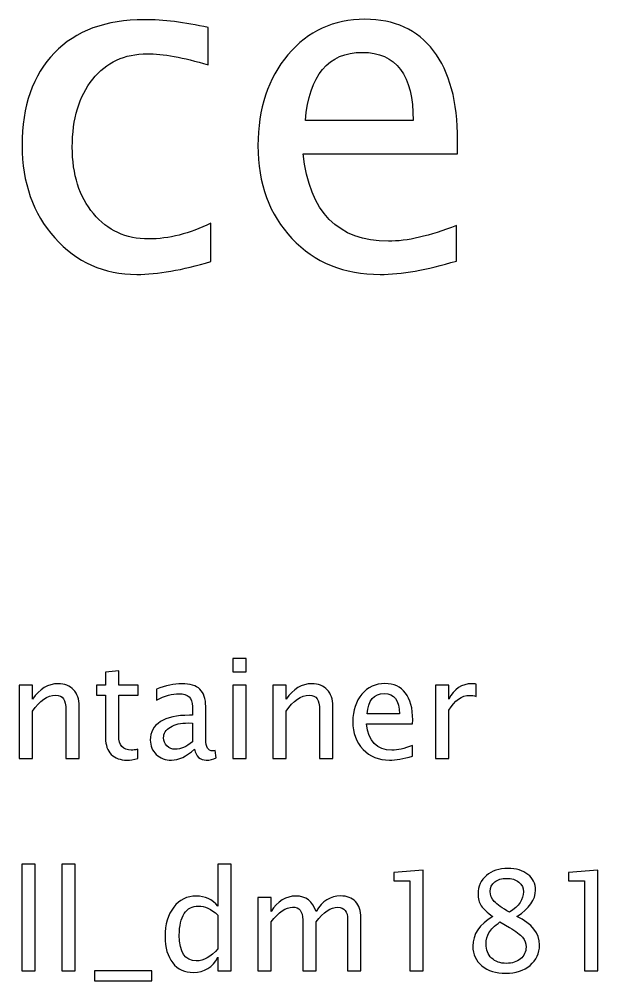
# Model space of a CAD drawing. Header units: centimetres. Extents: x -58 to 58, y -46 to 58.
# Drawn here: x -39.72 to -34.4, y 35.13 to 43.96 of the extents above; entities that cross this region are included whole.
import ezdxf

# ---------------------------------------------------------------- set-up
doc = ezdxf.new("R2010")
doc.units = ezdxf.units.CM
doc.header["$MEASUREMENT"] = 0
doc.layers.add('Layer 1', color=7, linetype='Continuous')

msp = doc.modelspace()

# ---------------------------------------------------------------- linework, layer by layer
at = {"layer": 'Layer 1'}
for points, knots in [([(-37.95376, 41.73817), (-38.21694, 41.65915), (-38.44413, 41.61964), (-38.63533, 41.61964), (-38.63533, 41.61964), (-38.93872, 41.61964), (-39.1899, 41.73182), (-39.38957, 41.95548), (-39.38957, 41.95548), (-39.58924, 42.17985), (-39.68943, 42.46278), (-39.68943, 42.80356), (-39.68943, 42.80356), (-39.68943, 43.16763), (-39.59065, 43.45197), (-39.3931, 43.65517), (-39.3931, 43.65517), (-39.19554, 43.85907), (-38.91967, 43.96067), (-38.56548, 43.96067), (-38.56548, 43.96067), (-38.39121, 43.96067), (-38.19506, 43.93668), (-37.97916, 43.8887), (-37.97916, 43.8887), (-37.97916, 43.8887), (-37.97916, 43.54581), (-37.97916, 43.54581), (-37.97916, 43.54581), (-38.20847, 43.61354), (-38.39544, 43.64741), (-38.53938, 43.64741), (-38.53938, 43.64741), (-38.74822, 43.64741), (-38.91544, 43.56909), (-39.04032, 43.41316), (-39.04032, 43.41316), (-39.1652, 43.25723), (-39.228, 43.04909), (-39.228, 42.78945), (-39.228, 42.78945), (-39.228, 42.53757), (-39.16309, 42.33437), (-39.03397, 42.17844), (-39.03397, 42.17844), (-38.90485, 42.02322), (-38.73623, 41.94561), (-38.52668, 41.94561), (-38.52668, 41.94561), (-38.34111, 41.94561), (-38.15061, 41.99358), (-37.95376, 42.08954), (-37.95376, 42.08954), (-37.95376, 42.08954), (-37.95376, 41.73817), (-37.95376, 41.73817)], [0, 0, 0, 0, 0.0666667, 0.0666667, 0.0666667, 0.0666667, 0.1333333, 0.1333333, 0.1333333, 0.1333333, 0.2, 0.2, 0.2, 0.2, 0.2666667, 0.2666667, 0.2666667, 0.2666667, 0.3333333, 0.3333333, 0.3333333, 0.3333333, 0.4, 0.4, 0.4, 0.4, 0.4666667, 0.4666667, 0.4666667, 0.4666667, 0.5333333, 0.5333333, 0.5333333, 0.5333333, 0.6, 0.6, 0.6, 0.6, 0.6666667, 0.6666667, 0.6666667, 0.6666667, 0.7333333, 0.7333333, 0.7333333, 0.7333333, 0.8, 0.8, 0.8, 0.8, 0.8666667, 0.8666667, 0.8666667, 0.8666667, 1, 1, 1, 1]), ([(-35.69669, 41.74241), (-35.96974, 41.66056), (-36.20328, 41.61964), (-36.39802, 41.61964), (-36.39802, 41.61964), (-36.73033, 41.61964), (-37.00056, 41.72971), (-37.2087, 41.94913), (-37.2087, 41.94913), (-37.41684, 42.16856), (-37.52126, 42.4529), (-37.52126, 42.80286), (-37.52126, 42.80286), (-37.52126, 43.14223), (-37.42954, 43.42092), (-37.24539, 43.63894), (-37.24539, 43.63894), (-37.06124, 43.85625), (-36.82558, 43.9649), (-36.53842, 43.9649), (-36.53842, 43.9649), (-36.26678, 43.9649), (-36.05653, 43.86824), (-35.90836, 43.67492), (-35.90836, 43.67492), (-35.76019, 43.4816), (-35.68611, 43.20784), (-35.68611, 42.85295), (-35.68611, 42.85295), (-35.68611, 42.85295), (-35.68823, 42.72877), (-35.68823, 42.72877), (-35.68823, 42.72877), (-35.68823, 42.72877), (-37.10639, 42.72877), (-37.10639, 42.72877), (-37.10639, 42.72877), (-37.04713, 42.19255), (-36.78537, 41.92444), (-36.32182, 41.92444), (-36.32182, 41.92444), (-36.15178, 41.92444), (-35.94364, 41.97242), (-35.69669, 42.06837), (-35.69669, 42.06837), (-35.69669, 42.06837), (-35.69669, 41.74241), (-35.69669, 41.74241)], [0, 0, 0, 0, 0.0769231, 0.0769231, 0.0769231, 0.0769231, 0.1538462, 0.1538462, 0.1538462, 0.1538462, 0.2307692, 0.2307692, 0.2307692, 0.2307692, 0.3076923, 0.3076923, 0.3076923, 0.3076923, 0.3846154, 0.3846154, 0.3846154, 0.3846154, 0.4615385, 0.4615385, 0.4615385, 0.4615385, 0.5384615, 0.5384615, 0.5384615, 0.5384615, 0.6153846, 0.6153846, 0.6153846, 0.6153846, 0.6923077, 0.6923077, 0.6923077, 0.6923077, 0.7692308, 0.7692308, 0.7692308, 0.7692308, 0.8461538, 0.8461538, 0.8461538, 0.8461538, 1, 1, 1, 1]), ([(-37.08523, 43.03357), (-37.08523, 43.03357), (-36.09463, 43.03357), (-36.09463, 43.03357), (-36.09463, 43.03357), (-36.09463, 43.45126), (-36.25056, 43.66011), (-36.56171, 43.66011), (-36.56171, 43.66011), (-36.87497, 43.66011), (-37.04924, 43.45126), (-37.08523, 43.03357)], [0, 0, 0, 0, 0.25, 0.25, 0.25, 0.25, 0.5, 0.5, 0.5, 0.5, 1, 1, 1, 1]), ([(-37.75136, 37.96673), (-37.75136, 37.96673), (-37.75136, 38.08865), (-37.75136, 38.08865), (-37.75136, 38.08865), (-37.75136, 38.08865), (-37.62944, 38.08865), (-37.62944, 38.08865), (-37.62944, 38.08865), (-37.62944, 38.08865), (-37.62944, 37.96673), (-37.62944, 37.96673), (-37.62944, 37.96673), (-37.62944, 37.96673), (-37.75136, 37.96673), (-37.75136, 37.96673)], [0, 0, 0, 0, 0.2, 0.2, 0.2, 0.2, 0.4, 0.4, 0.4, 0.4, 0.6, 0.6, 0.6, 0.6, 1, 1, 1, 1]), ([(-38.6266, 37.17065), (-38.66428, 37.16028), (-38.69708, 37.1552), (-38.72481, 37.1552), (-38.72481, 37.1552), (-38.78704, 37.1552), (-38.83551, 37.17298), (-38.87023, 37.20854), (-38.87023, 37.20854), (-38.90515, 37.2441), (-38.92251, 37.29342), (-38.92251, 37.35671), (-38.92251, 37.35671), (-38.92251, 37.35671), (-38.92251, 37.7521), (-38.92251, 37.7521), (-38.92251, 37.7521), (-38.92251, 37.7521), (-39.00675, 37.7521), (-39.00675, 37.7521), (-39.00675, 37.7521), (-39.00675, 37.7521), (-39.00675, 37.84354), (-39.00675, 37.84354), (-39.00675, 37.84354), (-39.00675, 37.84354), (-38.92251, 37.84354), (-38.92251, 37.84354), (-38.92251, 37.84354), (-38.92251, 37.84354), (-38.92251, 37.96525), (-38.92251, 37.96525), (-38.92251, 37.96525), (-38.92251, 37.96525), (-38.80059, 37.97689), (-38.80059, 37.97689), (-38.80059, 37.97689), (-38.80059, 37.97689), (-38.80059, 37.84354), (-38.80059, 37.84354), (-38.80059, 37.84354), (-38.80059, 37.84354), (-38.62406, 37.84354), (-38.62406, 37.84354), (-38.62406, 37.84354), (-38.62406, 37.84354), (-38.62406, 37.7521), (-38.62406, 37.7521), (-38.62406, 37.7521), (-38.62406, 37.7521), (-38.80059, 37.7521), (-38.80059, 37.7521), (-38.80059, 37.7521), (-38.80059, 37.7521), (-38.80059, 37.37872), (-38.80059, 37.37872), (-38.80059, 37.37872), (-38.80059, 37.29067), (-38.76228, 37.24664), (-38.68587, 37.24664), (-38.68587, 37.24664), (-38.66957, 37.24664), (-38.64988, 37.24939), (-38.6266, 37.25468), (-38.6266, 37.25468), (-38.6266, 37.25468), (-38.6266, 37.17065), (-38.6266, 37.17065)], [0, 0, 0, 0, 0.0555556, 0.0555556, 0.0555556, 0.0555556, 0.1111111, 0.1111111, 0.1111111, 0.1111111, 0.1666667, 0.1666667, 0.1666667, 0.1666667, 0.2222222, 0.2222222, 0.2222222, 0.2222222, 0.2777778, 0.2777778, 0.2777778, 0.2777778, 0.3333333, 0.3333333, 0.3333333, 0.3333333, 0.3888889, 0.3888889, 0.3888889, 0.3888889, 0.4444444, 0.4444444, 0.4444444, 0.4444444, 0.5, 0.5, 0.5, 0.5, 0.5555556, 0.5555556, 0.5555556, 0.5555556, 0.6111111, 0.6111111, 0.6111111, 0.6111111, 0.6666667, 0.6666667, 0.6666667, 0.6666667, 0.7222222, 0.7222222, 0.7222222, 0.7222222, 0.7777778, 0.7777778, 0.7777778, 0.7777778, 0.8333333, 0.8333333, 0.8333333, 0.8333333, 0.8888889, 0.8888889, 0.8888889, 0.8888889, 1, 1, 1, 1]), ([(-39.71584, 37.17044), (-39.71584, 37.17044), (-39.71584, 37.84354), (-39.71584, 37.84354), (-39.71584, 37.84354), (-39.71584, 37.84354), (-39.59392, 37.84354), (-39.59392, 37.84354), (-39.59392, 37.84354), (-39.59392, 37.84354), (-39.59392, 37.71633), (-39.59392, 37.71633), (-39.59392, 37.71633), (-39.52936, 37.81052), (-39.4502, 37.85751), (-39.35664, 37.85751), (-39.35664, 37.85751), (-39.2978, 37.85751), (-39.25102, 37.8391), (-39.21652, 37.80205), (-39.21652, 37.80205), (-39.18202, 37.76522), (-39.16466, 37.71548), (-39.16466, 37.65325), (-39.16466, 37.65325), (-39.16466, 37.65325), (-39.16466, 37.17044), (-39.16466, 37.17044), (-39.16466, 37.17044), (-39.16466, 37.17044), (-39.28658, 37.17044), (-39.28658, 37.17044), (-39.28658, 37.17044), (-39.28658, 37.17044), (-39.28658, 37.61346), (-39.28658, 37.61346), (-39.28658, 37.61346), (-39.28658, 37.66341), (-39.29399, 37.69897), (-39.30859, 37.72014), (-39.30859, 37.72014), (-39.32341, 37.74152), (-39.34775, 37.7521), (-39.38183, 37.7521), (-39.38183, 37.7521), (-39.45676, 37.7521), (-39.52746, 37.70321), (-39.59392, 37.60542), (-39.59392, 37.60542), (-39.59392, 37.60542), (-39.59392, 37.17044), (-39.59392, 37.17044), (-39.59392, 37.17044), (-39.59392, 37.17044), (-39.71584, 37.17044), (-39.71584, 37.17044)], [0, 0, 0, 0, 0.0666667, 0.0666667, 0.0666667, 0.0666667, 0.1333333, 0.1333333, 0.1333333, 0.1333333, 0.2, 0.2, 0.2, 0.2, 0.2666667, 0.2666667, 0.2666667, 0.2666667, 0.3333333, 0.3333333, 0.3333333, 0.3333333, 0.4, 0.4, 0.4, 0.4, 0.4666667, 0.4666667, 0.4666667, 0.4666667, 0.5333333, 0.5333333, 0.5333333, 0.5333333, 0.6, 0.6, 0.6, 0.6, 0.6666667, 0.6666667, 0.6666667, 0.6666667, 0.7333333, 0.7333333, 0.7333333, 0.7333333, 0.8, 0.8, 0.8, 0.8, 0.8666667, 0.8666667, 0.8666667, 0.8666667, 1, 1, 1, 1]), ([(-38.10569, 37.25617), (-38.17892, 37.18886), (-38.24941, 37.1552), (-38.31714, 37.1552), (-38.31714, 37.1552), (-38.37281, 37.1552), (-38.41917, 37.17256), (-38.45578, 37.20748), (-38.45578, 37.20748), (-38.49261, 37.24241), (-38.51103, 37.28643), (-38.51103, 37.33956), (-38.51103, 37.33956), (-38.51103, 37.41301), (-38.48013, 37.46953), (-38.41832, 37.5089), (-38.41832, 37.5089), (-38.35651, 37.54827), (-38.26782, 37.56795), (-38.15225, 37.56795), (-38.15225, 37.56795), (-38.15225, 37.56795), (-38.12368, 37.56795), (-38.12368, 37.56795), (-38.12368, 37.56795), (-38.12368, 37.56795), (-38.12368, 37.64902), (-38.12368, 37.64902), (-38.12368, 37.64902), (-38.12368, 37.72712), (-38.16432, 37.76607), (-38.24581, 37.76607), (-38.24581, 37.76607), (-38.30889, 37.76607), (-38.37789, 37.74617), (-38.45261, 37.70638), (-38.45261, 37.70638), (-38.45261, 37.70638), (-38.45261, 37.80671), (-38.45261, 37.80671), (-38.45261, 37.80671), (-38.37048, 37.84058), (-38.29301, 37.85751), (-38.22041, 37.85751), (-38.22041, 37.85751), (-38.14569, 37.85751), (-38.09045, 37.84058), (-38.0551, 37.8065), (-38.0551, 37.8065), (-38.01954, 37.77242), (-38.00176, 37.71993), (-38.00176, 37.64902), (-38.00176, 37.64902), (-38.00176, 37.64902), (-38.00176, 37.34485), (-38.00176, 37.34485), (-38.00176, 37.34485), (-38.00176, 37.27522), (-37.98038, 37.24029), (-37.93741, 37.24029), (-37.93741, 37.24029), (-37.93212, 37.24029), (-37.92429, 37.24114), (-37.91392, 37.24283), (-37.91392, 37.24283), (-37.91392, 37.24283), (-37.90524, 37.1751), (-37.90524, 37.1751), (-37.90524, 37.1751), (-37.93297, 37.16176), (-37.96345, 37.1552), (-37.99689, 37.1552), (-37.99689, 37.1552), (-38.05383, 37.1552), (-38.09002, 37.18886), (-38.10569, 37.25617)], [0, 0, 0, 0, 0.05, 0.05, 0.05, 0.05, 0.1, 0.1, 0.1, 0.1, 0.15, 0.15, 0.15, 0.15, 0.2, 0.2, 0.2, 0.2, 0.25, 0.25, 0.25, 0.25, 0.3, 0.3, 0.3, 0.3, 0.35, 0.35, 0.35, 0.35, 0.4, 0.4, 0.4, 0.4, 0.45, 0.45, 0.45, 0.45, 0.5, 0.5, 0.5, 0.5, 0.55, 0.55, 0.55, 0.55, 0.6, 0.6, 0.6, 0.6, 0.65, 0.65, 0.65, 0.65, 0.7, 0.7, 0.7, 0.7, 0.75, 0.75, 0.75, 0.75, 0.8, 0.8, 0.8, 0.8, 0.85, 0.85, 0.85, 0.85, 0.9, 0.9, 0.9, 0.9, 1, 1, 1, 1]), ([(-37.75136, 37.17044), (-37.75136, 37.17044), (-37.75136, 37.84354), (-37.75136, 37.84354), (-37.75136, 37.84354), (-37.75136, 37.84354), (-37.62944, 37.84354), (-37.62944, 37.84354), (-37.62944, 37.84354), (-37.62944, 37.84354), (-37.62944, 37.17044), (-37.62944, 37.17044), (-37.62944, 37.17044), (-37.62944, 37.17044), (-37.75136, 37.17044), (-37.75136, 37.17044)], [0, 0, 0, 0, 0.2, 0.2, 0.2, 0.2, 0.4, 0.4, 0.4, 0.4, 0.6, 0.6, 0.6, 0.6, 1, 1, 1, 1]), ([(-37.38433, 37.17044), (-37.38433, 37.17044), (-37.38433, 37.84354), (-37.38433, 37.84354), (-37.38433, 37.84354), (-37.38433, 37.84354), (-37.26241, 37.84354), (-37.26241, 37.84354), (-37.26241, 37.84354), (-37.26241, 37.84354), (-37.26241, 37.71633), (-37.26241, 37.71633), (-37.26241, 37.71633), (-37.19785, 37.81052), (-37.11869, 37.85751), (-37.02513, 37.85751), (-37.02513, 37.85751), (-36.96629, 37.85751), (-36.91951, 37.8391), (-36.88501, 37.80205), (-36.88501, 37.80205), (-36.85051, 37.76522), (-36.83315, 37.71548), (-36.83315, 37.65325), (-36.83315, 37.65325), (-36.83315, 37.65325), (-36.83315, 37.17044), (-36.83315, 37.17044), (-36.83315, 37.17044), (-36.83315, 37.17044), (-36.95507, 37.17044), (-36.95507, 37.17044), (-36.95507, 37.17044), (-36.95507, 37.17044), (-36.95507, 37.61346), (-36.95507, 37.61346), (-36.95507, 37.61346), (-36.95507, 37.66341), (-36.96248, 37.69897), (-36.97708, 37.72014), (-36.97708, 37.72014), (-36.9919, 37.74152), (-37.01624, 37.7521), (-37.05032, 37.7521), (-37.05032, 37.7521), (-37.12525, 37.7521), (-37.19595, 37.70321), (-37.26241, 37.60542), (-37.26241, 37.60542), (-37.26241, 37.60542), (-37.26241, 37.17044), (-37.26241, 37.17044), (-37.26241, 37.17044), (-37.26241, 37.17044), (-37.38433, 37.17044), (-37.38433, 37.17044)], [0, 0, 0, 0, 0.0666667, 0.0666667, 0.0666667, 0.0666667, 0.1333333, 0.1333333, 0.1333333, 0.1333333, 0.2, 0.2, 0.2, 0.2, 0.2666667, 0.2666667, 0.2666667, 0.2666667, 0.3333333, 0.3333333, 0.3333333, 0.3333333, 0.4, 0.4, 0.4, 0.4, 0.4666667, 0.4666667, 0.4666667, 0.4666667, 0.5333333, 0.5333333, 0.5333333, 0.5333333, 0.6, 0.6, 0.6, 0.6, 0.6666667, 0.6666667, 0.6666667, 0.6666667, 0.7333333, 0.7333333, 0.7333333, 0.7333333, 0.8, 0.8, 0.8, 0.8, 0.8666667, 0.8666667, 0.8666667, 0.8666667, 1, 1, 1, 1]), ([(-36.10205, 37.19203), (-36.18396, 37.16748), (-36.25403, 37.1552), (-36.31245, 37.1552), (-36.31245, 37.1552), (-36.41214, 37.1552), (-36.49321, 37.18822), (-36.55565, 37.25405), (-36.55565, 37.25405), (-36.61809, 37.31988), (-36.64942, 37.40518), (-36.64942, 37.51017), (-36.64942, 37.51017), (-36.64942, 37.61198), (-36.6219, 37.69559), (-36.56666, 37.76099), (-36.56666, 37.76099), (-36.51141, 37.82618), (-36.44072, 37.85878), (-36.35457, 37.85878), (-36.35457, 37.85878), (-36.27308, 37.85878), (-36.21, 37.82978), (-36.16555, 37.77179), (-36.16555, 37.77179), (-36.1211, 37.71379), (-36.09887, 37.63166), (-36.09887, 37.52519), (-36.09887, 37.52519), (-36.09887, 37.52519), (-36.09951, 37.48794), (-36.09951, 37.48794), (-36.09951, 37.48794), (-36.09951, 37.48794), (-36.52496, 37.48794), (-36.52496, 37.48794), (-36.52496, 37.48794), (-36.50718, 37.32707), (-36.42865, 37.24664), (-36.28959, 37.24664), (-36.28959, 37.24664), (-36.23857, 37.24664), (-36.17613, 37.26103), (-36.10205, 37.28982), (-36.10205, 37.28982), (-36.10205, 37.28982), (-36.10205, 37.19203), (-36.10205, 37.19203)], [0, 0, 0, 0, 0.0769231, 0.0769231, 0.0769231, 0.0769231, 0.1538462, 0.1538462, 0.1538462, 0.1538462, 0.2307692, 0.2307692, 0.2307692, 0.2307692, 0.3076923, 0.3076923, 0.3076923, 0.3076923, 0.3846154, 0.3846154, 0.3846154, 0.3846154, 0.4615385, 0.4615385, 0.4615385, 0.4615385, 0.5384615, 0.5384615, 0.5384615, 0.5384615, 0.6153846, 0.6153846, 0.6153846, 0.6153846, 0.6923077, 0.6923077, 0.6923077, 0.6923077, 0.7692308, 0.7692308, 0.7692308, 0.7692308, 0.8461538, 0.8461538, 0.8461538, 0.8461538, 1, 1, 1, 1]), ([(-35.88848, 37.17044), (-35.88848, 37.17044), (-35.88848, 37.84354), (-35.88848, 37.84354), (-35.88848, 37.84354), (-35.88848, 37.84354), (-35.76656, 37.84354), (-35.76656, 37.84354), (-35.76656, 37.84354), (-35.76656, 37.84354), (-35.76656, 37.71633), (-35.76656, 37.71633), (-35.76656, 37.71633), (-35.71809, 37.81052), (-35.64781, 37.85751), (-35.55553, 37.85751), (-35.55553, 37.85751), (-35.54304, 37.85751), (-35.52992, 37.85645), (-35.51637, 37.85434), (-35.51637, 37.85434), (-35.51637, 37.85434), (-35.51637, 37.74025), (-35.51637, 37.74025), (-35.51637, 37.74025), (-35.53754, 37.74723), (-35.55616, 37.75083), (-35.57225, 37.75083), (-35.57225, 37.75083), (-35.64972, 37.75083), (-35.71449, 37.70511), (-35.76656, 37.61346), (-35.76656, 37.61346), (-35.76656, 37.61346), (-35.76656, 37.17044), (-35.76656, 37.17044), (-35.76656, 37.17044), (-35.76656, 37.17044), (-35.88848, 37.17044), (-35.88848, 37.17044)], [0, 0, 0, 0, 0.0909091, 0.0909091, 0.0909091, 0.0909091, 0.1818182, 0.1818182, 0.1818182, 0.1818182, 0.2727273, 0.2727273, 0.2727273, 0.2727273, 0.3636364, 0.3636364, 0.3636364, 0.3636364, 0.4545455, 0.4545455, 0.4545455, 0.4545455, 0.5454545, 0.5454545, 0.5454545, 0.5454545, 0.6363636, 0.6363636, 0.6363636, 0.6363636, 0.7272727, 0.7272727, 0.7272727, 0.7272727, 0.8181818, 0.8181818, 0.8181818, 0.8181818, 1, 1, 1, 1]), ([(-36.51861, 37.57938), (-36.51861, 37.57938), (-36.22143, 37.57938), (-36.22143, 37.57938), (-36.22143, 37.57938), (-36.22143, 37.70469), (-36.26821, 37.76734), (-36.36155, 37.76734), (-36.36155, 37.76734), (-36.45553, 37.76734), (-36.50781, 37.70469), (-36.51861, 37.57938)], [0, 0, 0, 0, 0.25, 0.25, 0.25, 0.25, 0.5, 0.5, 0.5, 0.5, 1, 1, 1, 1]), ([(-38.12368, 37.32263), (-38.12368, 37.32263), (-38.12368, 37.49556), (-38.12368, 37.49556), (-38.12368, 37.49556), (-38.12368, 37.49556), (-38.16284, 37.49683), (-38.16284, 37.49683), (-38.16284, 37.49683), (-38.23057, 37.49683), (-38.28518, 37.48434), (-38.32688, 37.45937), (-38.32688, 37.45937), (-38.36837, 37.43418), (-38.38911, 37.40095), (-38.38911, 37.35946), (-38.38911, 37.35946), (-38.38911, 37.33046), (-38.37874, 37.30591), (-38.35821, 37.2858), (-38.35821, 37.2858), (-38.33746, 37.26569), (-38.31227, 37.25553), (-38.28243, 37.25553), (-38.28243, 37.25553), (-38.23163, 37.25553), (-38.17871, 37.27797), (-38.12368, 37.32263)], [0, 0, 0, 0, 0.125, 0.125, 0.125, 0.125, 0.25, 0.25, 0.25, 0.25, 0.375, 0.375, 0.375, 0.375, 0.5, 0.5, 0.5, 0.5, 0.625, 0.625, 0.625, 0.625, 0.75, 0.75, 0.75, 0.75, 1, 1, 1, 1]), ([(-39.69097, 35.21887), (-39.69097, 35.21887), (-39.69097, 36.19804), (-39.69097, 36.19804), (-39.69097, 36.19804), (-39.69097, 36.19804), (-39.56905, 36.19804), (-39.56905, 36.19804), (-39.56905, 36.19804), (-39.56905, 36.19804), (-39.56905, 35.21887), (-39.56905, 35.21887), (-39.56905, 35.21887), (-39.56905, 35.21887), (-39.69097, 35.21887), (-39.69097, 35.21887)], [0, 0, 0, 0, 0.2, 0.2, 0.2, 0.2, 0.4, 0.4, 0.4, 0.4, 0.6, 0.6, 0.6, 0.6, 1, 1, 1, 1]), ([(-39.32394, 35.21887), (-39.32394, 35.21887), (-39.32394, 36.19804), (-39.32394, 36.19804), (-39.32394, 36.19804), (-39.32394, 36.19804), (-39.20202, 36.19804), (-39.20202, 36.19804), (-39.20202, 36.19804), (-39.20202, 36.19804), (-39.20202, 35.21887), (-39.20202, 35.21887), (-39.20202, 35.21887), (-39.20202, 35.21887), (-39.32394, 35.21887), (-39.32394, 35.21887)], [0, 0, 0, 0, 0.2, 0.2, 0.2, 0.2, 0.4, 0.4, 0.4, 0.4, 0.6, 0.6, 0.6, 0.6, 1, 1, 1, 1]), ([(-37.88884, 35.21887), (-37.88884, 35.21887), (-37.88884, 35.34524), (-37.88884, 35.34524), (-37.88884, 35.34524), (-37.93858, 35.25083), (-38.01351, 35.20363), (-38.11363, 35.20363), (-38.11363, 35.20363), (-38.19491, 35.20363), (-38.25883, 35.23305), (-38.3054, 35.29211), (-38.3054, 35.29211), (-38.35197, 35.35116), (-38.37525, 35.43181), (-38.37525, 35.53404), (-38.37525, 35.53404), (-38.37525, 35.6458), (-38.34879, 35.73576), (-38.29609, 35.80392), (-38.29609, 35.80392), (-38.24317, 35.87186), (-38.17374, 35.90594), (-38.08759, 35.90594), (-38.08759, 35.90594), (-38.0078, 35.90594), (-37.94133, 35.87546), (-37.88884, 35.81429), (-37.88884, 35.81429), (-37.88884, 35.81429), (-37.88884, 36.19804), (-37.88884, 36.19804), (-37.88884, 36.19804), (-37.88884, 36.19804), (-37.76692, 36.19804), (-37.76692, 36.19804), (-37.76692, 36.19804), (-37.76692, 36.19804), (-37.76692, 35.21887), (-37.76692, 35.21887), (-37.76692, 35.21887), (-37.76692, 35.21887), (-37.88884, 35.21887), (-37.88884, 35.21887)], [0, 0, 0, 0, 0.0833333, 0.0833333, 0.0833333, 0.0833333, 0.1666667, 0.1666667, 0.1666667, 0.1666667, 0.25, 0.25, 0.25, 0.25, 0.3333333, 0.3333333, 0.3333333, 0.3333333, 0.4166667, 0.4166667, 0.4166667, 0.4166667, 0.5, 0.5, 0.5, 0.5, 0.5833333, 0.5833333, 0.5833333, 0.5833333, 0.6666667, 0.6666667, 0.6666667, 0.6666667, 0.75, 0.75, 0.75, 0.75, 0.8333333, 0.8333333, 0.8333333, 0.8333333, 1, 1, 1, 1]), ([(-35.36366, 35.71862), (-35.41404, 35.75375), (-35.44917, 35.78635), (-35.46886, 35.81662), (-35.46886, 35.81662), (-35.48854, 35.84667), (-35.49828, 35.88308), (-35.49828, 35.92563), (-35.49828, 35.92563), (-35.49828, 35.99505), (-35.47288, 36.05157), (-35.42229, 36.09496), (-35.42229, 36.09496), (-35.37149, 36.13835), (-35.30524, 36.15994), (-35.22354, 36.15994), (-35.22354, 36.15994), (-35.14818, 36.15994), (-35.08701, 36.14153), (-35.04023, 36.1047), (-35.04023, 36.1047), (-34.99345, 36.06808), (-34.96996, 36.02024), (-34.96996, 35.96161), (-34.96996, 35.96161), (-34.96996, 35.87271), (-35.0269, 35.79164), (-35.14056, 35.71862), (-35.14056, 35.71862), (-35.00234, 35.65088), (-34.93313, 35.56346), (-34.93313, 35.45636), (-34.93313, 35.45636), (-34.93313, 35.37995), (-34.96213, 35.31751), (-35.01991, 35.26882), (-35.01991, 35.26882), (-35.0777, 35.22035), (-35.15199, 35.19601), (-35.24301, 35.19601), (-35.24301, 35.19601), (-35.33381, 35.19601), (-35.40705, 35.21887), (-35.46293, 35.26459), (-35.46293, 35.26459), (-35.5186, 35.3101), (-35.54654, 35.37021), (-35.54654, 35.44451), (-35.54654, 35.44451), (-35.54654, 35.55457), (-35.48558, 35.6458), (-35.36366, 35.71862)], [0, 0, 0, 0, 0.0714286, 0.0714286, 0.0714286, 0.0714286, 0.1428571, 0.1428571, 0.1428571, 0.1428571, 0.2142857, 0.2142857, 0.2142857, 0.2142857, 0.2857143, 0.2857143, 0.2857143, 0.2857143, 0.3571429, 0.3571429, 0.3571429, 0.3571429, 0.4285714, 0.4285714, 0.4285714, 0.4285714, 0.5, 0.5, 0.5, 0.5, 0.5714286, 0.5714286, 0.5714286, 0.5714286, 0.6428571, 0.6428571, 0.6428571, 0.6428571, 0.7142857, 0.7142857, 0.7142857, 0.7142857, 0.7857143, 0.7857143, 0.7857143, 0.7857143, 0.8571429, 0.8571429, 0.8571429, 0.8571429, 1, 1, 1, 1]), ([(-36.12608, 35.21887), (-36.12608, 35.21887), (-36.12608, 36.04564), (-36.12608, 36.04564), (-36.12608, 36.04564), (-36.12608, 36.04564), (-36.27213, 36.04564), (-36.27213, 36.04564), (-36.27213, 36.04564), (-36.27213, 36.04564), (-36.27213, 36.12184), (-36.27213, 36.12184), (-36.27213, 36.12184), (-36.27213, 36.12184), (-36.00416, 36.1447), (-36.00416, 36.1447), (-36.00416, 36.1447), (-36.00416, 36.1447), (-36.00416, 35.21887), (-36.00416, 35.21887), (-36.00416, 35.21887), (-36.00416, 35.21887), (-36.12608, 35.21887), (-36.12608, 35.21887)], [0, 0, 0, 0, 0.1428571, 0.1428571, 0.1428571, 0.1428571, 0.2857143, 0.2857143, 0.2857143, 0.2857143, 0.4285714, 0.4285714, 0.4285714, 0.4285714, 0.5714286, 0.5714286, 0.5714286, 0.5714286, 0.7142857, 0.7142857, 0.7142857, 0.7142857, 1, 1, 1, 1]), ([(-35.20872, 35.75693), (-35.12321, 35.81344), (-35.08045, 35.8761), (-35.08045, 35.94531), (-35.08045, 35.94531), (-35.08045, 35.98235), (-35.09484, 36.01199), (-35.12342, 36.03463), (-35.12342, 36.03463), (-35.1522, 36.05728), (-35.18967, 36.0685), (-35.23602, 36.0685), (-35.23602, 36.0685), (-35.2809, 36.0685), (-35.31752, 36.05749), (-35.34567, 36.03527), (-35.34567, 36.03527), (-35.37382, 36.01304), (-35.38779, 35.98447), (-35.38779, 35.94912), (-35.38779, 35.94912), (-35.38779, 35.91483), (-35.37509, 35.88393), (-35.34969, 35.85641), (-35.34969, 35.85641), (-35.32429, 35.82911), (-35.2773, 35.79587), (-35.20872, 35.75693)], [0, 0, 0, 0, 0.125, 0.125, 0.125, 0.125, 0.25, 0.25, 0.25, 0.25, 0.375, 0.375, 0.375, 0.375, 0.5, 0.5, 0.5, 0.5, 0.625, 0.625, 0.625, 0.625, 0.75, 0.75, 0.75, 0.75, 1, 1, 1, 1]), ([(-34.51996, 35.21887), (-34.51996, 35.21887), (-34.51996, 36.04564), (-34.51996, 36.04564), (-34.51996, 36.04564), (-34.51996, 36.04564), (-34.66601, 36.04564), (-34.66601, 36.04564), (-34.66601, 36.04564), (-34.66601, 36.04564), (-34.66601, 36.12184), (-34.66601, 36.12184), (-34.66601, 36.12184), (-34.66601, 36.12184), (-34.39804, 36.1447), (-34.39804, 36.1447), (-34.39804, 36.1447), (-34.39804, 36.1447), (-34.39804, 35.21887), (-34.39804, 35.21887), (-34.39804, 35.21887), (-34.39804, 35.21887), (-34.51996, 35.21887), (-34.51996, 35.21887)], [0, 0, 0, 0, 0.1428571, 0.1428571, 0.1428571, 0.1428571, 0.2857143, 0.2857143, 0.2857143, 0.2857143, 0.4285714, 0.4285714, 0.4285714, 0.4285714, 0.5714286, 0.5714286, 0.5714286, 0.5714286, 0.7142857, 0.7142857, 0.7142857, 0.7142857, 1, 1, 1, 1]), ([(-37.52266, 35.21887), (-37.52266, 35.21887), (-37.52266, 35.89197), (-37.52266, 35.89197), (-37.52266, 35.89197), (-37.52266, 35.89197), (-37.40074, 35.89197), (-37.40074, 35.89197), (-37.40074, 35.89197), (-37.40074, 35.89197), (-37.40074, 35.76476), (-37.40074, 35.76476), (-37.40074, 35.76476), (-37.34126, 35.85895), (-37.26506, 35.90594), (-37.17172, 35.90594), (-37.17172, 35.90594), (-37.08176, 35.90594), (-37.02059, 35.85895), (-36.98799, 35.76476), (-36.98799, 35.76476), (-36.9302, 35.8598), (-36.85485, 35.90721), (-36.76235, 35.90721), (-36.76235, 35.90721), (-36.7033, 35.90721), (-36.65737, 35.88985), (-36.62456, 35.85493), (-36.62456, 35.85493), (-36.59175, 35.82), (-36.57524, 35.77111), (-36.57524, 35.70824), (-36.57524, 35.70824), (-36.57524, 35.70824), (-36.57524, 35.21887), (-36.57524, 35.21887), (-36.57524, 35.21887), (-36.57524, 35.21887), (-36.69716, 35.21887), (-36.69716, 35.21887), (-36.69716, 35.21887), (-36.69716, 35.21887), (-36.69716, 35.68814), (-36.69716, 35.68814), (-36.69716, 35.68814), (-36.69716, 35.76476), (-36.72764, 35.80307), (-36.7886, 35.80307), (-36.7886, 35.80307), (-36.85189, 35.80307), (-36.91835, 35.75841), (-36.98799, 35.66887), (-36.98799, 35.66887), (-36.98799, 35.66887), (-36.98799, 35.21887), (-36.98799, 35.21887), (-36.98799, 35.21887), (-36.98799, 35.21887), (-37.10991, 35.21887), (-37.10991, 35.21887), (-37.10991, 35.21887), (-37.10991, 35.21887), (-37.10991, 35.68856), (-37.10991, 35.68856), (-37.10991, 35.68856), (-37.10991, 35.76582), (-37.14081, 35.80434), (-37.20283, 35.80434), (-37.20283, 35.80434), (-37.26443, 35.80434), (-37.33047, 35.75947), (-37.40074, 35.66951), (-37.40074, 35.66951), (-37.40074, 35.66951), (-37.40074, 35.21887), (-37.40074, 35.21887), (-37.40074, 35.21887), (-37.40074, 35.21887), (-37.52266, 35.21887), (-37.52266, 35.21887)], [0, 0, 0, 0, 0.047619, 0.047619, 0.047619, 0.047619, 0.0952381, 0.0952381, 0.0952381, 0.0952381, 0.1428571, 0.1428571, 0.1428571, 0.1428571, 0.1904762, 0.1904762, 0.1904762, 0.1904762, 0.2380952, 0.2380952, 0.2380952, 0.2380952, 0.2857143, 0.2857143, 0.2857143, 0.2857143, 0.3333333, 0.3333333, 0.3333333, 0.3333333, 0.3809524, 0.3809524, 0.3809524, 0.3809524, 0.4285714, 0.4285714, 0.4285714, 0.4285714, 0.4761905, 0.4761905, 0.4761905, 0.4761905, 0.5238095, 0.5238095, 0.5238095, 0.5238095, 0.5714286, 0.5714286, 0.5714286, 0.5714286, 0.6190476, 0.6190476, 0.6190476, 0.6190476, 0.6666667, 0.6666667, 0.6666667, 0.6666667, 0.7142857, 0.7142857, 0.7142857, 0.7142857, 0.7619048, 0.7619048, 0.7619048, 0.7619048, 0.8095238, 0.8095238, 0.8095238, 0.8095238, 0.8571429, 0.8571429, 0.8571429, 0.8571429, 0.9047619, 0.9047619, 0.9047619, 0.9047619, 1, 1, 1, 1]), ([(-37.88884, 35.73089), (-37.95213, 35.78656), (-38.01203, 35.8145), (-38.06876, 35.8145), (-38.06876, 35.8145), (-38.12464, 35.8145), (-38.16782, 35.79122), (-38.19851, 35.74444), (-38.19851, 35.74444), (-38.2292, 35.69787), (-38.24444, 35.63183), (-38.24444, 35.54632), (-38.24444, 35.54632), (-38.24444, 35.38905), (-38.19237, 35.31031), (-38.08802, 35.31031), (-38.08802, 35.31031), (-38.02028, 35.31031), (-37.95382, 35.34735), (-37.88884, 35.42122), (-37.88884, 35.42122), (-37.88884, 35.42122), (-37.88884, 35.73089), (-37.88884, 35.73089)], [0, 0, 0, 0, 0.1428571, 0.1428571, 0.1428571, 0.1428571, 0.2857143, 0.2857143, 0.2857143, 0.2857143, 0.4285714, 0.4285714, 0.4285714, 0.4285714, 0.5714286, 0.5714286, 0.5714286, 0.5714286, 0.7142857, 0.7142857, 0.7142857, 0.7142857, 1, 1, 1, 1]), ([(-35.2972, 35.66909), (-35.34673, 35.63099), (-35.38038, 35.59775), (-35.39816, 35.56939), (-35.39816, 35.56939), (-35.41573, 35.54103), (-35.42462, 35.50589), (-35.42462, 35.46356), (-35.42462, 35.46356), (-35.42462, 35.41106), (-35.40769, 35.36852), (-35.37361, 35.33613), (-35.37361, 35.33613), (-35.33953, 35.30375), (-35.29487, 35.28745), (-35.2392, 35.28745), (-35.2392, 35.28745), (-35.18565, 35.28745), (-35.14204, 35.30121), (-35.10839, 35.32894), (-35.10839, 35.32894), (-35.07452, 35.35667), (-35.05759, 35.39265), (-35.05759, 35.43689), (-35.05759, 35.43689), (-35.05759, 35.47245), (-35.06796, 35.50272), (-35.08892, 35.52727), (-35.08892, 35.52727), (-35.10987, 35.55182), (-35.1503, 35.58188), (-35.2102, 35.61744), (-35.2102, 35.61744), (-35.2102, 35.61744), (-35.2972, 35.66909), (-35.2972, 35.66909)], [0, 0, 0, 0, 0.1, 0.1, 0.1, 0.1, 0.2, 0.2, 0.2, 0.2, 0.3, 0.3, 0.3, 0.3, 0.4, 0.4, 0.4, 0.4, 0.5, 0.5, 0.5, 0.5, 0.6, 0.6, 0.6, 0.6, 0.7, 0.7, 0.7, 0.7, 0.8, 0.8, 0.8, 0.8, 1, 1, 1, 1]), ([(-39.02549, 35.12743), (-39.02549, 35.12743), (-39.02549, 35.21887), (-39.02549, 35.21887), (-39.02549, 35.21887), (-39.02549, 35.21887), (-38.49717, 35.21887), (-38.49717, 35.21887), (-38.49717, 35.21887), (-38.49717, 35.21887), (-38.49717, 35.12743), (-38.49717, 35.12743), (-38.49717, 35.12743), (-38.49717, 35.12743), (-39.02549, 35.12743), (-39.02549, 35.12743)], [0, 0, 0, 0, 0.2, 0.2, 0.2, 0.2, 0.4, 0.4, 0.4, 0.4, 0.6, 0.6, 0.6, 0.6, 1, 1, 1, 1])]:
    msp.add_open_spline(points, degree=3, knots=knots, dxfattribs=at)

doc.saveas('drawing.dxf')
